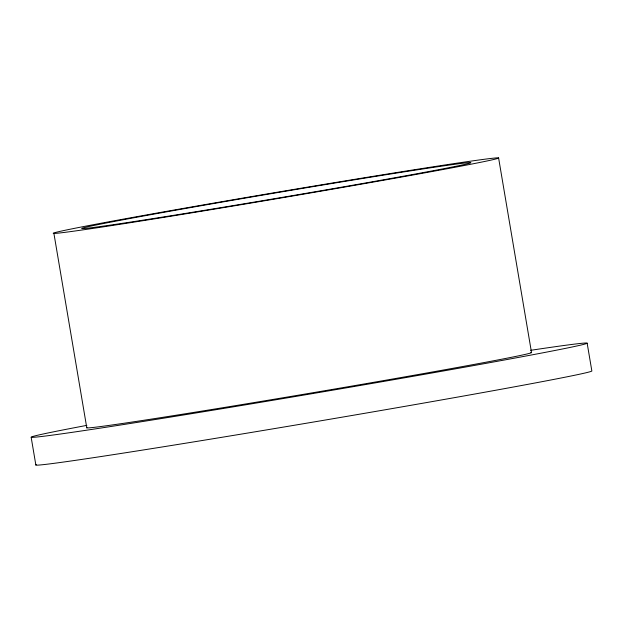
<?xml version="1.0" encoding="UTF-8"?>
<svg xmlns="http://www.w3.org/2000/svg" width="623" height="623" viewBox="0 0 623 623"><rect width="100%" height="100%" fill="white"/><g stroke="black" fill="none" stroke-linecap="round" stroke-linejoin="round"><path stroke-width="0.93" d="M587.146 343.148L591.85 370.942A281.954 3.94 -9.6 0 1 306.547 423.204A281.954 3.94 -9.6 0 1 36.313 464.68M498.595 157.931L531.505 352.509M53.882 233.259L86.792 427.845M31.15 437.206L35.854 465.007M530.601 350.313A281.954 3.94 -9.6 0 1 496.944 361.363A281.954 3.94 -9.6 0 1 122.388 424.715A281.954 3.94 -9.6 0 1 86.854 425.369M530.796 352.431A225.557 3.146 -9.6 0 1 313.556 392.622A225.557 3.146 -9.6 0 1 86.955 427.612M156.856 218.478A225.557 3.146 -9.6 0 0 498.431 158.156A225.557 3.146 -9.6 0 0 173.42 210.146A225.557 3.146 -9.6 0 0 156.856 218.478M171.777 215.62A197.366 2.757 -9.6 0 0 470.661 162.837A197.366 2.757 -9.6 0 0 186.277 208.331A197.366 2.757 -9.6 0 0 171.777 215.62"/></g></svg>
